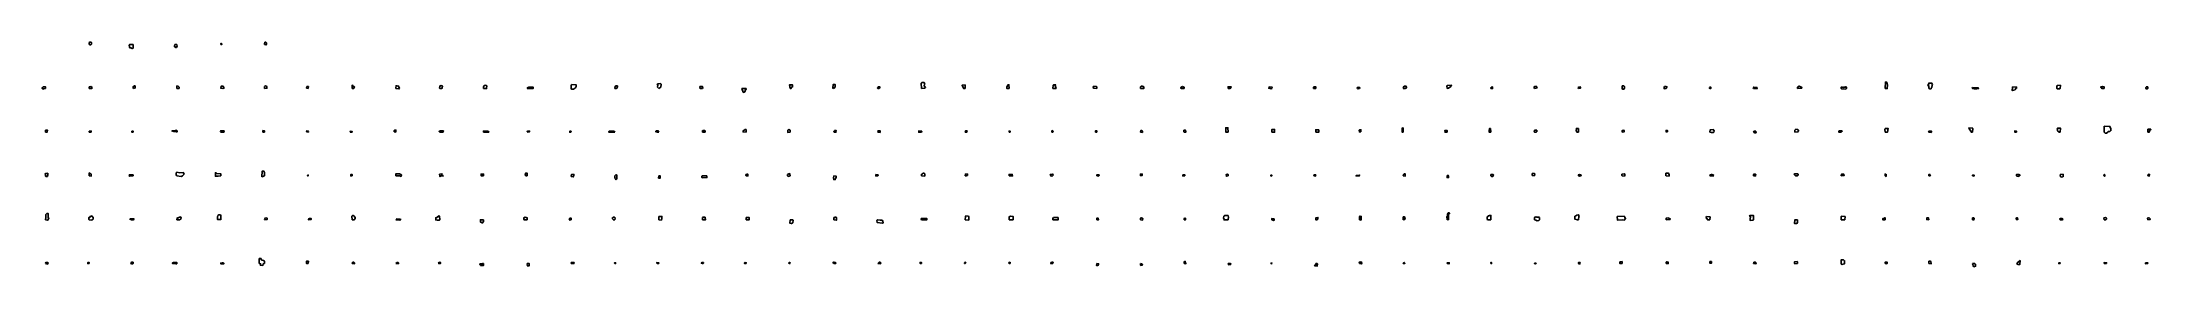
# Model space of a CAD drawing. Extents: x -77 to 48068, y 926 to 6054.
import ezdxf

# ---------------------------------------------------------------- set-up
doc = ezdxf.new("R2010")
doc.units = 0

msp = doc.modelspace()

# ---------------------------------------------------------------- linework, layer by layer
for points in [[(1000, 6000, 0), (997.67972, 6044.67711, 0), (1008.12358, 6053.95996, 0), (1041.77546, 6053.95996, 0), (1051.05831, 6034.23325, 0), (1047.57702, 6009.86423, 0), (1033.65187, 5993.03743, 0), (1018.56745, 5991.87816, 0), (1014.50479, 5998.84073, 0), (1000, 6000, 0), (1000, 6000, 0)], [(2000, 6000, 0), (1998.25935, 5921.09139, 0), (1976.21236, 5909.48651, 0), (1962.28721, 5914.1288, 0), (1956.4839, 5923.41166, 0), (1922.83202, 5926.31331, 0), (1919.93037, 5945.4604, 0), (1914.70844, 5945.4604, 0), (1911.80853, 5986.65623, 0), (1922.25239, 5996.51871, 0), (1923.99304, 6002.90166, 0), (2000, 6000, 0), (2000, 6000, 0)], [(3000, 6000, 0), (2953.58225, 5997.67972, 0), (2944.29939, 5968.08877, 0), (2946.61967, 5950.10269, 0), (2960.54482, 5951.26196, 0), (2964.02611, 5932.69626, 0), (2987.81549, 5933.27589, 0), (2995.3577, 5958.22454, 0), (3002.32028, 5958.22454, 0), (3000, 6000, 0), (3000, 6000, 0)], [(4000, 6000, 0), (4022.047, 6000, 0), (4026.68929, 6016.24717, 0), (4017.40644, 6024.95039, 0), (4002.32028, 6021.46911, 0), (4000, 6000, 0), (4000, 6000, 0)], [(5000, 6000, 0), (5001.32811, 6000.22628, 0), (5024.73281, 6004.17581, 0), (5030.83377, 5991.32811, 0), (5039.5074, 5993.8973, 0), (5043.68321, 6017.66579, 0), (5042.07659, 6036.61793, 0), (5027.62402, 6053.96344, 0), (5009.31419, 6052.35684, 0), (5000, 6024.09051, 0), (5000, 6000, 0), (5000, 6000, 0)], [(0, 5000, 0), (0.57964, 5034.23325, 0), (-57.44125, 5031.91123, 0), (-56.86162, 5022.62837, 0), (-73.10705, 5014.50479, 0), (-76.58834, 4994.77807, 0), (-64.40383, 4983.17319, 0), (-45.25675, 4991.87642, 0), (0, 5000, 0), (0, 5000, 0)], [(1000, 5000, 0), (1056.82506, 4996.65274, 0), (1062.66318, 5017.40644, 0), (1035.97215, 5042.93473, 0), (1000, 5033.65187, 0), (1000, 5000, 0), (1000, 5000, 0)], [(2000, 5000, 0), (2000, 5035.97389, 0), (2027.8503, 5054.54134, 0), (2046.41602, 5054.54134, 0), (2047.57702, 5010.44387, 0), (2000, 5000, 0), (2000, 5000, 0)], [(3000, 5000, 0), (3047.57877, 5000, 0), (3048.73804, 5029.01131, 0), (3030.17232, 5047.57702, 0), (3000, 5056.86162, 0), (2994.19844, 5047.57702, 0), (3000, 5000, 0), (3000, 5000, 0)], [(4000, 5000, 0), (4012.76588, 5052.21932, 0), (4054.54134, 5049.89731, 0), (4074.26806, 5018.56571, 0), (4074.26806, 5002.32028, 0), (4047.57877, 4994.1967, 0), (4004.6423, 5001.15927, 0), (4000, 5000, 0), (4000, 5000, 0)], [(5000, 5000, 0), (4996.51871, 5039.45518, 0), (5023.208, 5055.70061, 0), (5045.25675, 5049.89904, 0), (5055.70061, 5031.3316, 0), (5053.38033, 5001.16101, 0), (5000, 5000, 0), (5000, 5000, 0)], [(6000, 5000, 0), (6002.32028, 5040.61619, 0), (5969.82768, 5040.61619, 0), (5960.54482, 5006.96257, 0), (6000, 5000, 0), (6000, 5000, 0)], [(7000, 5000, 0), (7001.16101, 5070.78677, 0), (7015.08616, 5068.46476, 0), (7023.20975, 5049.89904, 0), (7055.70061, 5031.3316, 0), (7033.65361, 4996.51871, 0), (7000, 5000, 0), (7000, 5000, 0)], [(8000, 5000, 0), (7995.3577, 5011.60313, 0), (8003.48129, 5060.34116, 0), (8027.8503, 5060.34116, 0), (8061.50218, 5049.89731, 0), (8080.06963, 4998.83899, 0), (8064.98347, 4990.71541, 0), (8000, 5000, 0), (8000, 5000, 0)], [(9000, 5000, 0), (8995.35944, 5006.96257, 0), (9000, 5052.21932, 0), (9032.49261, 5064.98347, 0), (9062.66318, 5051.05831, 0), (9059.1819, 5008.12184, 0), (9051.06006, 5000, 0), (9000, 5000, 0), (9000, 5000, 0)], [(10000, 5000, 0), (9997.67798, 5033.65361, 0), (10008.12184, 5052.21932, 0), (10034.81288, 5069.62576, 0), (10064.98347, 5067.30549, 0), (10076.58834, 5055.70061, 0), (10071.94604, 4995.35944, 0), (10000, 5000, 0), (10000, 5000, 0)], [(11000, 5000, 0), (11003.48129, 5015.08616, 0), (11032.49086, 5027.8503, 0), (11132.28895, 5027.8503, 0), (11132.28895, 4996.51871, 0), (11000, 5000, 0), (11000, 5000, 0)], [(12000, 5000, 0), (12006.96257, 4984.91384, 0), (12056.86162, 4981.43255, 0), (12080.06963, 4995.3577, 0), (12098.63708, 5012.76415, 0), (12112.56223, 5040.61445, 0), (12112.56223, 5083.55092, 0), (12017.40644, 5087.03221, 0), (12000, 5075.42733, 0), (12000, 5000, 0), (12000, 5000, 0)], [(13000, 5000, 0), (13002.32202, 5048.73804, 0), (13020.88773, 5052.21932, 0), (13026.69103, 5058.02089, 0), (13056.86162, 5056.86162, 0), (13062.66318, 5033.65187, 0), (13053.38033, 5032.49261, 0), (13053.38033, 5008.12358, 0), (13026.69103, 4994.19844, 0), (13000, 5000, 0), (13000, 5000, 0)], [(14000, 5000, 0), (13975.63099, 5029.01131, 0), (13977.953, 5074.26806, 0), (13967.50914, 5093.99478, 0), (13984.91558, 5105.59966, 0), (14044.09747, 5107.91993, 0), (14056.86162, 5092.83377, 0), (14049.89904, 5027.8503, 0), (14000, 5000, 0), (14000, 5000, 0)], [(15000, 5000, 0), (15006.96257, 5023.20975, 0), (14995.35944, 5044.09747, 0), (14943.14012, 5044.09747, 0), (14937.33682, 5023.20975, 0), (14947.78068, 4997.67972, 0), (15000, 5000, 0), (15000, 5000, 0)], [(16000, 5000, 0), (15901.36292, 4996.51871, 0), (15928.05222, 4916.44908, 0), (15939.65709, 4908.3255, 0), (15973.30897, 4924.57093, 0), (15973.30897, 4951.26196, 0), (15970.98869, 4961.70583, 0), (15998.83899, 4974.46998, 0), (16000, 5000, 0), (16000, 5000, 0)], [(17000, 5000, 0), (17026.68929, 5000, 0), (17034.81288, 5026.68929, 0), (17055.70061, 5031.3316, 0), (17053.37859, 5083.55092, 0), (16988.39513, 5082.3899, 0), (17000, 5000, 0), (17000, 5000, 0)], [(18000, 5000, 0), (18029.01131, 5033.65361, 0), (18026.68929, 5088.19321, 0), (17980.27328, 5085.87293, 0), (17977.95126, 5003.48129, 0), (18000, 5000, 0), (18000, 5000, 0)], [(19000, 5000, 0), (19030.17059, 4997.67798, 0), (19048.73804, 5023.208, 0), (19048.73804, 5035.97215, 0), (19012.76415, 5035.97215, 0), (18996.51871, 5020.88773, 0), (19000, 5000, 0), (19000, 5000, 0)], [(20000, 5000, 0), (19993.03743, 5118.36379, 0), (20004.64056, 5132.28895, 0), (20059.1819, 5135.77023, 0), (20071.94604, 5110.24195, 0), (20073.10705, 5084.71193, 0), (20063.82245, 5071.94778, 0), (20058.02089, 5053.38033, 0), (20080.06963, 5040.61619, 0), (20091.67276, 5020.88773, 0), (20070.78503, 5002.32202, 0), (20000, 5000, 0), (20000, 5000, 0)], [(21000, 5000, 0), (20995.35944, 5076.58834, 0), (20930.37424, 5074.26632, 0), (20930.37424, 5062.66318, 0), (20966.34813, 4996.51871, 0), (21000, 5000, 0), (21000, 5000, 0)], [(22000, 5000, 0), (21995.3577, 5083.55092, 0), (21976.792, 5083.55092, 0), (21946.61967, 5035.97389, 0), (21947.78068, 4998.84073, 0), (22000, 5000, 0), (22000, 5000, 0)], [(23000, 5000, 0), (23008.12184, 5070.78677, 0), (23012.76415, 5077.74935, 0), (23066.14447, 5076.58834, 0), (23054.5396, 5063.8242, 0), (23074.26632, 5000, 0), (23000, 5000, 0), (23000, 5000, 0)], [(24000, 5000, 0), (24000, 5034.81288, 0), (23995.3577, 5044.09573, 0), (23938.49782, 5046.41775, 0), (23922.25065, 5025.53002, 0), (23928.05396, 5003.48129, 0), (24000, 5000, 0), (24000, 5000, 0)], [(25000, 5000, 0), (25076.58834, 4996.51871, 0), (25077.74935, 5031.3316, 0), (25068.46649, 5045.25675, 0), (25059.1819, 5045.25675, 0), (25052.21932, 5041.77546, 0), (25041.77546, 5048.73804, 0), (25013.92516, 5047.57877, 0), (24998.84073, 5031.3316, 0), (25000, 5000, 0), (25000, 5000, 0)], [(26000, 5000, 0), (25997.67972, 5026.68929, 0), (25977.953, 5037.13316, 0), (25958.22454, 5039.45344, 0), (25931.53524, 5029.00958, 0), (25921.09139, 5018.56571, 0), (25925.73368, 4998.83899, 0), (26000, 5000, 0), (26000, 5000, 0)], [(27000, 5000, 0), (27000, 5034.81288, 0), (27071.94778, 5031.3316, 0), (27051.06006, 4998.83899, 0), (27000, 5000, 0), (27000, 5000, 0)], [(28000, 5000, 0), (28003.48129, 5030.17232, 0), (27935.01653, 5032.49261, 0), (27929.21323, 5001.16101, 0), (27962.86684, 4998.84073, 0), (27973.31071, 4991.87816, 0), (28000, 5000, 0), (28000, 5000, 0)], [(29000, 5000, 0), (29000, 5034.81288, 0), (28958.22454, 5032.49086, 0), (28953.58398, 5024.36901, 0), (28948.94169, 5000, 0), (28955.90427, 4995.3577, 0), (29000, 5000, 0), (29000, 5000, 0)], [(30000, 5000, 0), (30006.96257, 5019.72846, 0), (29968.6684, 5030.17232, 0), (29946.62141, 5013.92516, 0), (29953.58398, 5000, 0), (29967.50914, 4988.39687, 0), (30000, 5000, 0), (30000, 5000, 0)], [(31000, 5000, 0), (31010.44387, 5041.77546, 0), (31020.88773, 5051.05831, 0), (31060.34291, 5051.05831, 0), (31073.10705, 5029.01131, 0), (31073.10705, 5011.60487, 0), (31046.41775, 4995.3577, 0), (31000, 5000, 0), (31000, 5000, 0)], [(32000, 5000, 0), (31997.67972, 5054.54134, 0), (32009.28459, 5068.46649, 0), (32102.11837, 5069.62576, 0), (32083.55092, 5040.61619, 0), (32034.81288, 5001.16101, 0), (32000, 5000, 0), (32000, 5000, 0)], [(33000, 5000, 0), (32997.67798, 5012.76415, 0), (33024.94865, 5038.29417, 0), (33034.23151, 5037.71453, 0), (33041.19408, 5032.49261, 0), (33040.61445, 4995.3577, 0), (33000, 5000, 0), (33000, 5000, 0)], [(34000, 5000, 0), (34041.19582, 5004.06266, 0), (34054.54134, 5023.78938, 0), (34042.93647, 5042.93647, 0), (33997.10008, 5042.35684, 0), (33988.9765, 5029.01131, 0), (33986.07484, 5012.76588, 0), (34000, 5000, 0), (34000, 5000, 0)], [(35000, 5000, 0), (35045.25675, 5000.57964, 0), (35049.31767, 5024.36901, 0), (35031.91123, 5032.49086, 0), (35008.12358, 5029.59095, 0), (34995.93907, 5020.30635, 0), (35000, 5000, 0), (35000, 5000, 0)], [(36000, 5000, 0), (35998.83899, 5047.57702, 0), (36003.48129, 5058.02089, 0), (36033.65187, 5058.60053, 0), (36048.15666, 5044.09573, 0), (36049.31767, 5026.10966, 0), (36048.73804, 5004.06093, 0), (36037.71279, 4982.59356, 0), (36004.06093, 4984.3342, 0), (36000, 5000, 0), (36000, 5000, 0)], [(37000, 5000, 0), (37015.6658, 5026.10966, 0), (37020.3081, 5036.55352, 0), (36997.67972, 5045.25675, 0), (36967.50739, 5041.19582, 0), (36955.90427, 5019.72672, 0), (36956.4839, 4990.71715, 0), (37000, 5000, 0), (37000, 5000, 0)], [(38000, 5000, 0), (38024.94865, 5000, 0), (38025.52828, 5013.34377, 0), (38019.14708, 5030.17059, 0), (38006.3812, 5027.26893, 0), (37988.39513, 5016.82506, 0), (37988.39513, 5000.57964, 0), (38000, 5000, 0), (38000, 5000, 0)], [(39000, 5000, 0), (38991.29678, 5013.92516, 0), (38998.83899, 5017.40644, 0), (39003.48129, 5030.75022, 0), (39075.42733, 5023.208, 0), (39076.58834, 4991.87642, 0), (39044.67711, 4994.1967, 0), (39037.13316, 4999.41862, 0), (39029.59095, 4997.09834, 0), (39000, 5000, 0), (39000, 5000, 0)], [(40000, 5000, 0), (39998.25935, 5024.94865, 0), (40036.55352, 5053.37859, 0), (40070.20539, 5031.3316, 0), (40092.25414, 5027.8503, 0), (40099.79634, 5001.74065, 0), (40000, 5000, 0), (40000, 5000, 0)], [(41000, 5000, 0), (40998.84073, 5030.17059, 0), (41026.69103, 5028.42994, 0), (41033.65361, 5020.88773, 0), (41048.1584, 5022.62837, 0), (41053.95996, 5029.59095, 0), (41091.09486, 5025.52828, 0), (41099.21671, 5032.49086, 0), (41110.82159, 5033.65187, 0), (41123.58573, 5023.78764, 0), (41119.52481, 4998.83899, 0), (41103.85901, 4983.17319, 0), (41006.38294, 4989.55613, 0), (41000, 5000, 0), (41000, 5000, 0)], [(42000, 5000, 0), (42052.21932, 4995.3577, 0), (42053.37859, 5080.06963, 0), (42041.77546, 5140.99217, 0), (42009.86249, 5144.47346, 0), (42000, 5000, 0), (42000, 5000, 0)], [(43000, 5000, 0), (43022.62837, 4993.61706, 0), (43025.52828, 4984.3342, 0), (43049.89731, 4991.87642, 0), (43050.47868, 5005.22193, 0), (43070.78503, 5020.88773, 0), (43075.42733, 5071.94604, 0), (43082.96954, 5099.21671, 0), (43073.10705, 5104.43865, 0), (43070.20539, 5117.20278, 0), (43003.48129, 5118.94343, 0), (42994.1967, 5102.11837, 0), (42997.09834, 5080.06963, 0), (42980.27154, 5082.3899, 0), (42977.37163, 5068.46476, 0), (42996.51871, 5059.1819, 0), (43000, 5000, 0), (43000, 5000, 0)], [(44000, 5000, 0), (44027.8503, 4999.42036, 0), (44031.3316, 4990.71715, 0), (44087.61358, 4986.07484, 0), (44100.37772, 4996.51871, 0), (44119.52481, 4993.6188, 0), (44138.67189, 4997.67972, 0), (44127.06701, 5012.18451, 0), (44108.50131, 5015.08616, 0), (43999.42036, 5018.56745, 0), (43991.29678, 5007.54395, 0), (44000, 5000, 0), (44000, 5000, 0)], [(45000, 5000, 0), (45004.6423, 5029.59095, 0), (44912.96779, 5031.3316, 0), (44906.58485, 5022.62837, 0), (44906.00522, 4950.68059, 0), (44933.85553, 4958.22454, 0), (44968.08877, 4969.24804, 0), (44982.01393, 4997.09834, 0), (45000, 5000, 0), (45000, 5000, 0)], [(46000, 5000, 0), (46002.89992, 5069.62576, 0), (45937.91645, 5067.88512, 0), (45922.25065, 5056.28025, 0), (45919.93037, 4997.67798, 0), (45930.37424, 4988.97476, 0), (45987.23412, 4987.23412, 0), (46000, 5000, 0), (46000, 5000, 0)], [(47000, 5000, 0), (47004.6423, 5031.3316, 0), (46974.47172, 5040.03482, 0), (46958.80592, 5038.29417, 0), (46927.47433, 5037.13316, 0), (46930.37424, 5015.6658, 0), (46943.14012, 5003.48129, 0), (46958.80592, 4994.77807, 0), (46990.71715, 4993.03743, 0), (47000, 5000, 0), (47000, 5000, 0)], [(48000, 5000, 0), (47998.84073, 5033.65187, 0), (47968.6684, 5037.71279, 0), (47954.74325, 5023.208, 0), (47956.4839, 5000.57964, 0), (47963.44648, 4988.39513, 0), (47988.9765, 4988.39513, 0), (48000, 5000, 0), (48000, 5000, 0)], [(0, 4000, 0), (2.32028, 4041.77546, 0), (47.57702, 4041.77546, 0), (40.61445, 4002.32028, 0), (0, 4000, 0), (0, 4000, 0)], [(1000, 4000, 0), (997.67972, 4022.04874, 0), (1042.79026, 4025.24108, 0), (1039.45518, 4012.76588, 0), (1039.45518, 4003.48129, 0), (1000, 4000, 0), (1000, 4000, 0)], [(2000, 4000, 0), (1998.83899, 4023.208, 0), (1972.1497, 4020.88773, 0), (1973.30897, 3998.83899, 0), (2000, 4000, 0), (2000, 4000, 0)], [(3000, 4000, 0), (3005.80156, 4018.56745, 0), (2995.43951, 4042.67363, 0), (2916.44908, 4033.65187, 0), (2885.11749, 4027.8503, 0), (2925.73194, 4015.08616, 0), (2974.46998, 4012.76415, 0), (3000, 4000, 0), (3000, 4000, 0)], [(4000, 4000, 0), (4074.26632, 4000, 0), (4080.06963, 4016.24543, 0), (4073.10705, 4033.65187, 0), (4000, 4033.65187, 0), (3993.03743, 4020.88773, 0), (4000, 4000, 0), (4000, 4000, 0)], [(5000, 4000, 0), (4996.63011, 4032.30635, 0), (4961.81723, 4034.62838, 0), (4962.97824, 3999.81549, 0), (5000, 4000, 0), (5000, 4000, 0)], [(6000, 4000, 0), (6005.80156, 4006.96257, 0), (6000, 4025.52828, 0), (5962.86684, 4029.00958, 0), (5960.54482, 4008.12184, 0), (6000, 4000, 0), (6000, 4000, 0)], [(7000, 4000, 0), (7000, 4016.24543, 0), (6959.38381, 4019.72672, 0), (6957.06353, 4001.16101, 0), (7000, 4000, 0), (7000, 4000, 0)], [(8000, 4000, 0), (7998.83899, 4046.41602, 0), (7969.82941, 4046.41602, 0), (7960.54482, 4034.81288, 0), (7960.54482, 4010.44387, 0), (8000, 4000, 0), (8000, 4000, 0)], [(9000, 4000, 0), (8986.07484, 4017.40644, 0), (9012.76588, 4032.49261, 0), (9084.71193, 4026.69103, 0), (9075.42907, 4001.16101, 0), (9000, 4000, 0), (9000, 4000, 0)], [(10000, 4000, 0), (10000, 4029.00958, 0), (10105.59966, 4025.52828, 0), (10124.16536, 4010.44387, 0), (10118.36379, 4001.15927, 0), (10000, 4000, 0), (10000, 4000, 0)], [(11000, 4000, 0), (11007.10705, 4023.06179, 0), (11051.20452, 4023.06179, 0), (11048.8825, 4004.49609, 0), (11000, 4000, 0), (11000, 4000, 0)], [(12000, 4000, 0), (11996.51871, 4022.04874, 0), (11970.98869, 4022.04874, 0), (11969.82941, 3996.51871, 0), (12000, 4000, 0), (12000, 4000, 0)], [(13000, 4000, 0), (12982.59356, 4020.88773, 0), (12865.39077, 4022.04874, 0), (12856.10618, 4004.6423, 0), (12864.22977, 3997.67972, 0), (13000, 4000, 0), (13000, 4000, 0)], [(14000, 4000, 0), (13990.71715, 4030.17059, 0), (13948.94169, 4030.17059, 0), (13936.17755, 4022.04874, 0), (13936.17755, 4006.96257, 0), (13969.82941, 3996.51871, 0), (14000, 4000, 0), (14000, 4000, 0)], [(15000, 4000, 0), (15059.1819, 4000, 0), (15059.1819, 4030.17059, 0), (15047.57702, 4040.61445, 0), (15009.28285, 4040.61445, 0), (15000, 4031.3316, 0), (15000, 4000, 0), (15000, 4000, 0)], [(16000, 4000, 0), (16000, 4054.5396, 0), (15990.71715, 4062.66318, 0), (15973.31071, 4059.1819, 0), (15930.37424, 4032.49261, 0), (15926.89295, 4005.80156, 0), (16000, 4000, 0), (16000, 4000, 0)], [(17000, 4000, 0), (17002.32202, 4041.77546, 0), (16967.50914, 4060.34291, 0), (16947.78068, 4044.09747, 0), (16947.78068, 3995.35944, 0), (17000, 4000, 0), (17000, 4000, 0)], [(18000, 4000, 0), (18004.64056, 4023.208, 0), (18019.72672, 4038.29417, 0), (18051.05831, 4039.45518, 0), (18046.41602, 3996.51871, 0), (18000, 4000, 0), (18000, 4000, 0)], [(19000, 4000, 0), (19008.12358, 4032.49086, 0), (19060.34291, 4027.8503, 0), (19060.34291, 4011.60313, 0), (19053.38033, 3995.3577, 0), (19000, 4000, 0), (19000, 4000, 0)], [(20000, 4000, 0), (20006.96257, 4019.72672, 0), (19994.1967, 4024.36901, 0), (19937.33682, 4026.68929, 0), (19938.49609, 3996.51871, 0), (20000, 4000, 0), (20000, 4000, 0)], [(21000, 4000, 0), (21004.64056, 4030.17059, 0), (21039.45344, 4030.17059, 0), (21033.65187, 3996.51871, 0), (21000, 4000, 0), (21000, 4000, 0)], [(22000, 4000, 0), (21998.83899, 4024.36901, 0), (22022.047, 4024.36901, 0), (22023.208, 4000, 0), (22000, 4000, 0), (22000, 4000, 0)], [(23000, 4000, 0), (23003.48129, 4019.72672, 0), (22991.87816, 4035.97215, 0), (22975.63099, 4026.68929, 0), (22973.31071, 4016.24543, 0), (22976.792, 4002.32028, 0), (23000, 4000, 0), (23000, 4000, 0)], [(24000, 4000, 0), (24004.6423, 4027.8503, 0), (23972.1497, 4027.8503, 0), (23970.99042, 4017.40644, 0), (23975.63099, 4000, 0), (24000, 4000, 0), (24000, 4000, 0)], [(25000, 4000, 0), (25008.12184, 4034.81288, 0), (25022.047, 4034.81288, 0), (25044.09573, 4023.208, 0), (25045.25675, 3995.3577, 0), (25000, 4000, 0), (25000, 4000, 0)], [(26000, 4000, 0), (25991.87642, 4010.44387, 0), (25991.87642, 4042.93647, 0), (26030.17059, 4042.93647, 0), (26038.29417, 4015.08616, 0), (26034.81288, 3996.51871, 0), (26025.53002, 4001.16101, 0), (26000, 4000, 0), (26000, 4000, 0)], [(27000, 4000, 0), (26997.67798, 4102.11837, 0), (26947.78068, 4100.95735, 0), (26947.78068, 4000, 0), (27000, 4000, 0), (27000, 4000, 0)], [(28000, 4000, 0), (28060.34291, 3996.51871, 0), (28062.66318, 4062.66318, 0), (28002.32028, 4063.8242, 0), (28000, 4000, 0), (28000, 4000, 0)], [(29000, 4000, 0), (29001.16101, 4055.70061, 0), (29070.78677, 4052.21932, 0), (29071.94778, 3998.83899, 0), (29000, 4000, 0), (29000, 4000, 0)], [(30000, 4000, 0), (29991.87816, 4042.93473, 0), (30004.6423, 4053.37859, 0), (30032.49261, 4053.37859, 0), (30029.01131, 4010.44387, 0), (30000, 4000, 0), (30000, 4000, 0)], [(31000, 4000, 0), (31001.16101, 4093.99478, 0), (30975.63099, 4095.15579, 0), (30973.31071, 4000, 0), (31000, 4000, 0), (31000, 4000, 0)], [(32000, 4000, 0), (32001.15927, 4039.45344, 0), (31952.42123, 4040.61445, 0), (31955.90253, 3996.51871, 0), (32000, 4000, 0), (32000, 4000, 0)], [(33000, 4000, 0), (32989.55613, 4081.23064, 0), (32968.6684, 4081.23064, 0), (32968.6684, 4048.73804, 0), (32962.86684, 4049.89904, 0), (32958.22454, 4002.32028, 0), (33000, 4000, 0), (33000, 4000, 0)], [(34000, 4000, 0), (34035.97389, 3998.83899, 0), (34049.89904, 4012.76415, 0), (34048.73804, 4042.93647, 0), (33998.83899, 4045.25675, 0), (33994.19844, 4037.13316, 0), (33990.71715, 4009.28285, 0), (34000, 4000, 0), (34000, 4000, 0)], [(35000, 4000, 0), (35000, 4082.3899, 0), (34954.74325, 4084.71193, 0), (34944.29939, 4030.17059, 0), (34967.50739, 3996.51871, 0), (35000, 4000, 0), (35000, 4000, 0)], [(36000, 4000, 0), (36041.77546, 4004.64056, 0), (36044.09573, 4037.13316, 0), (36018.56571, 4047.57702, 0), (35997.67798, 4033.65187, 0), (36000, 4000, 0), (36000, 4000, 0)], [(37000, 4000, 0), (37000, 4040.61619, 0), (37031.3316, 4040.61619, 0), (37033.65187, 4012.76588, 0), (37000, 4000, 0), (37000, 4000, 0)], [(38000, 4000, 0), (38005.8033, 4052.21932, 0), (38077.74935, 4060.34291, 0), (38095.15579, 4033.65361, 0), (38088.19321, 4003.48129, 0), (38073.10705, 3990.71715, 0), (38035.97389, 3990.71715, 0), (38000, 4000, 0), (38000, 4000, 0)], [(39000, 4000, 0), (39027.8503, 3984.91384, 0), (39054.5396, 3986.07484, 0), (39051.05831, 4017.40644, 0), (39045.25675, 4025.52828, 0), (39009.28285, 4025.52828, 0), (39003.48129, 4018.56571, 0), (39000, 4000, 0), (39000, 4000, 0)], [(40000, 4000, 0), (40026.68929, 4026.68929, 0), (40027.8503, 4045.25675, 0), (40003.48129, 4063.8242, 0), (39962.86684, 4066.14447, 0), (39940.8181, 4041.77546, 0), (39939.65709, 4004.6423, 0), (40000, 4000, 0), (40000, 4000, 0)], [(41000, 4000, 0), (41013.92516, 4016.24543, 0), (41018.56571, 4033.65187, 0), (40953.58225, 4032.49261, 0), (40943.13838, 4025.53002, 0), (40943.13838, 4000, 0), (41000, 4000, 0), (41000, 4000, 0)], [(42000, 4000, 0), (41998.83899, 4071.94604, 0), (42008.12358, 4085.8712, 0), (42068.46476, 4087.03221, 0), (42059.1819, 4002.32028, 0), (42000, 4000, 0), (42000, 4000, 0)], [(43000, 4000, 0), (42993.03743, 4009.28285, 0), (43003.48129, 4024.36901, 0), (43061.50218, 4020.88773, 0), (43063.82245, 4002.32028, 0), (43054.5396, 3995.3577, 0), (43000, 4000, 0), (43000, 4000, 0)], [(44000, 4000, 0), (44002.32028, 4082.3899, 0), (43988.39513, 4095.15405, 0), (43911.80679, 4092.83377, 0), (43972.1497, 3998.83899, 0), (44000, 4000, 0), (44000, 4000, 0)], [(45000, 4000, 0), (45000, 4025.53002, 0), (44962.86684, 4026.69103, 0), (44961.70583, 4001.16101, 0), (45000, 4000, 0), (45000, 4000, 0)], [(46000, 4000, 0), (46003.48129, 4092.83551, 0), (45940.8181, 4092.83551, 0), (45931.53524, 4081.23064, 0), (45937.33682, 4061.50391, 0), (45935.01653, 4032.49261, 0), (45973.31071, 3997.67972, 0), (46000, 4000, 0), (46000, 4000, 0)], [(47000, 4000, 0), (47004.6423, 4135.77023, 0), (47134.60923, 4132.28895, 0), (47155.49696, 4073.10705, 0), (47155.49696, 4035.97389, 0), (47133.44996, 4016.24543, 0), (47096.31506, 4016.24543, 0), (47083.55092, 3997.67972, 0), (47054.5396, 3977.95126, 0), (47025.53002, 3977.95126, 0), (47000, 4000, 0), (47000, 4000, 0)], [(48000, 4000, 0), (48002.32028, 4067.30374, 0), (48068.46476, 4067.30374, 0), (48068.46476, 4058.02089, 0), (48047.57702, 4045.25675, 0), (48033.65187, 4003.48129, 0), (48000, 4000, 0), (48000, 4000, 0)], [(0, 3000, 0), (0, 3032.49261, 0), (-9.28285, 3049.89904, 0), (6.96257, 3059.1819, 0), (51.05831, 3061.50391, 0), (53.38033, 3017.40644, 0), (41.77546, 3011.60487, 0), (41.77546, 2990.71715, 0), (9.28285, 2990.71715, 0), (0, 3000, 0), (0, 3000, 0)], [(1000, 3000, 0), (997.67972, 3069.62576, 0), (1041.77546, 3041.77546, 0), (1044.09573, 2996.51871, 0), (1000, 3000, 0), (1000, 3000, 0)], [(2000, 3000, 0), (1997.67798, 3022.04874, 0), (1912.96779, 3022.04874, 0), (1915.28807, 2994.19844, 0), (2000, 3000, 0), (2000, 3000, 0)], [(3000, 3000, 0), (2981.43255, 3022.04874, 0), (2983.75283, 3071.94604, 0), (2998.83899, 3083.55092, 0), (3067.30374, 3071.94604, 0), (3146.2141, 3078.90861, 0), (3162.45953, 3041.77546, 0), (3128.80766, 3005.80156, 0), (3093.99478, 2990.71715, 0), (3000, 3000, 0), (3000, 3000, 0)], [(4000, 3000, 0), (3998.84073, 3048.73804, 0), (3914.1288, 3054.5396, 0), (3888.59878, 3076.58834, 0), (3878.15492, 3073.10705, 0), (3878.15492, 2991.87642, 0), (3945.4604, 2993.03743, 0), (4000, 3000, 0), (4000, 3000, 0)], [(5000, 3000, 0), (5002.32028, 3075.42907, 0), (4987.23412, 3106.76066, 0), (4945.45866, 3106.76066, 0), (4940.8181, 2980.27328, 0), (5000, 3000, 0), (5000, 3000, 0)], [(6000, 3000, 0), (6000, 3018.56745, 0), (5983.75457, 3016.24717, 0), (5986.07484, 2997.67972, 0), (6000, 3000, 0), (6000, 3000, 0)], [(7000, 3000, 0), (6999.42036, 3036.55352, 0), (6972.1497, 3035.39252, 0), (6972.72933, 2998.25935, 0), (7000, 3000, 0), (7000, 3000, 0)], [(8000, 3000, 0), (8000.57964, 3049.89731, 0), (8078.90861, 3052.21932, 0), (8129.96867, 3025.52828, 0), (8119.52481, 2988.39513, 0), (8078.90861, 3000, 0), (8000, 3000, 0), (8000, 3000, 0)], [(9000, 3000, 0), (9005.80156, 2986.07484, 0), (9033.65187, 3000, 0), (9082.3899, 3002.32028, 0), (9071.94604, 3013.92516, 0), (9051.05831, 3026.68929, 0), (9048.73804, 3049.89731, 0), (8997.67798, 3039.45344, 0), (9000, 3000, 0), (9000, 3000, 0)], [(10000, 3000, 0), (10000, 3042.93647, 0), (9944.29939, 3042.93647, 0), (9948.93994, 3002.32202, 0), (10000, 3000, 0), (10000, 3000, 0)], [(11000, 3000, 0), (11000.58138, 3061.50218, 0), (10956.4839, 3062.66318, 0), (10951.84334, 3017.40644, 0), (10975.05135, 3017.40644, 0), (10973.89034, 3000, 0), (11000, 3000, 0), (11000, 3000, 0)], [(12000, 3000, 0), (12005.8033, 3032.49261, 0), (12063.8242, 3034.81288, 0), (12064.9852, 3008.12358, 0), (12048.73804, 2976.792, 0), (12006.96257, 2987.23585, 0), (12000, 3000, 0), (12000, 3000, 0)], [(13000, 3000, 0), (13021.46736, 3027.8503, 0), (13040.03482, 3024.36901, 0), (13043.5161, 3013.92516, 0), (13041.19408, 2939.65709, 0), (13026.10966, 2921.08964, 0), (13019.14708, 2919.93037, 0), (13016.82506, 2938.49609, 0), (13000.57964, 2952.42123, 0), (13000, 3000, 0), (13000, 3000, 0)], [(14000, 3000, 0), (13998.83899, 2951.26196, 0), (14035.97215, 2951.26196, 0), (14037.13316, 3000, 0), (14000, 3000, 0), (14000, 3000, 0)], [(15000, 3000, 0), (14986.07484, 2994.77807, 0), (14984.91558, 2969.24804, 0), (14995.35944, 2959.96518, 0), (15100.95735, 2964.60574, 0), (15098.63708, 2999.41862, 0), (15000, 3000, 0), (15000, 3000, 0)], [(16000, 3000, 0), (15987.23585, 3018.56571, 0), (16006.96257, 3040.61445, 0), (16037.13316, 3040.61445, 0), (16035.97389, 3000, 0), (16000, 3000, 0), (16000, 3000, 0)], [(17000, 3000, 0), (16997.67972, 3040.61445, 0), (16987.23585, 3053.38033, 0), (16943.14012, 3032.49261, 0), (16937.33682, 3004.6423, 0), (16952.42298, 2988.39513, 0), (17000, 3000, 0), (17000, 3000, 0)], [(18000, 3000, 0), (18052.21932, 2995.3577, 0), (18051.06006, 2964.02611, 0), (18034.81288, 2944.29939, 0), (18029.01131, 2914.1288, 0), (17997.67972, 2918.76936, 0), (17994.19844, 2955.90427, 0), (18000, 3000, 0), (18000, 3000, 0)], [(19000, 3000, 0), (19008.12358, 3026.68929, 0), (18958.22454, 3030.17059, 0), (18957.06353, 3001.15927, 0), (19000, 3000, 0), (19000, 3000, 0)], [(20000, 3000, 0), (20000, 3035.97389, 0), (20019.72672, 3046.41775, 0), (20037.13316, 3067.30549, 0), (20055.70061, 3067.30549, 0), (20074.26806, 3045.25675, 0), (20078.90861, 3026.68929, 0), (20075.42733, 2997.67972, 0), (20000, 3000, 0), (20000, 3000, 0)], [(21000, 3000, 0), (21002.32028, 3044.09573, 0), (21049.89904, 3045.25675, 0), (21047.57702, 3013.92516, 0), (21023.208, 3000, 0), (21000, 3000, 0), (21000, 3000, 0)], [(22000, 3000, 0), (22001.15927, 3034.81288, 0), (22073.10705, 3035.97389, 0), (22078.90861, 3000, 0), (22000, 3000, 0), (22000, 3000, 0)], [(23000, 3000, 0), (23004.64056, 3031.3316, 0), (22988.39513, 3038.29417, 0), (22938.49609, 3033.65187, 0), (22959.38381, 2996.51871, 0), (23000, 3000, 0), (23000, 3000, 0)], [(24000, 3000, 0), (24000, 3025.52828, 0), (24052.21932, 3027.8503, 0), (24056.86162, 3013.92516, 0), (24039.45518, 2996.51871, 0), (24000, 3000, 0), (24000, 3000, 0)], [(25000, 3000, 0), (24997.67972, 3020.88773, 0), (24997.67972, 3041.77546, 0), (25041.77546, 3041.77546, 0), (25038.29417, 3008.12358, 0), (25000, 3000, 0), (25000, 3000, 0)], [(26000, 3000, 0), (25968.6684, 2998.84073, 0), (25967.50739, 3024.36901, 0), (26011.60487, 3026.69103, 0), (26011.60487, 3004.6423, 0), (26000, 3000, 0), (26000, 3000, 0)], [(27000, 3000, 0), (27001.16101, 3030.17059, 0), (26993.03743, 3041.77546, 0), (26957.06353, 3034.81288, 0), (26964.02611, 2994.19844, 0), (27000, 3000, 0), (27000, 3000, 0)], [(28000, 3000, 0), (28002.97302, 3016.51697, 0), (27975.63099, 3014.50653, 0), (27975.63099, 2998.25935, 0), (28000, 3000, 0), (28000, 3000, 0)], [(29000, 3000, 0), (28996.51871, 3026.69103, 0), (28961.70583, 3022.04874, 0), (28965.18712, 3005.8033, 0), (28979.11227, 2997.67972, 0), (29000, 3000, 0), (29000, 3000, 0)], [(30000, 3000, 0), (30004.6423, 3009.28285, 0), (29995.3577, 3015.08442, 0), (29926.89295, 3013.92516, 0), (29924.57267, 3000, 0), (30000, 3000, 0), (30000, 3000, 0)], [(31000, 3000, 0), (31002.32028, 3032.49261, 0), (31018.56571, 3046.41775, 0), (31046.41602, 3046.41775, 0), (31044.09573, 2998.83899, 0), (31000, 3000, 0), (31000, 3000, 0)], [(32000, 3000, 0), (32005.80156, 3010.44387, 0), (32025.53002, 3011.60487, 0), (32030.17059, 2998.84073, 0), (32033.65187, 2964.02785, 0), (32001.16101, 2964.02785, 0), (32000, 3000, 0), (32000, 3000, 0)], [(33000, 3000, 0), (33016.24543, 2984.91384, 0), (33041.77546, 2984.91384, 0), (33058.02089, 3017.40644, 0), (33049.89731, 3032.49261, 0), (33002.32028, 3032.49261, 0), (33000, 3000, 0), (33000, 3000, 0)], [(34000, 3000, 0), (34002.32202, 3048.73804, 0), (33994.19844, 3056.86162, 0), (33946.62141, 3054.5396, 0), (33946.62141, 3013.92516, 0), (34000, 3000, 0), (34000, 3000, 0)], [(35000, 3000, 0), (34998.84073, 3025.52828, 0), (35023.20975, 3030.17059, 0), (35054.54134, 3025.52828, 0), (35061.50391, 3004.64056, 0), (35020.88773, 2996.51871, 0), (35000, 3000, 0), (35000, 3000, 0)], [(36000, 3000, 0), (35990.71715, 3009.28459, 0), (35990.71715, 3038.29417, 0), (36040.61445, 3047.57877, 0), (36061.50218, 3040.61619, 0), (36062.66318, 3009.28459, 0), (36049.89904, 2997.67972, 0), (36000, 3000, 0), (36000, 3000, 0)], [(37000, 3000, 0), (36991.87816, 3006.96257, 0), (36993.03743, 3046.41775, 0), (36997.67972, 3062.66318, 0), (37056.86162, 3061.50391, 0), (37068.46649, 3029.01131, 0), (37068.46649, 2996.51871, 0), (37000, 3000, 0), (37000, 3000, 0)], [(38000, 3000, 0), (38009.28285, 3027.8503, 0), (38027.8503, 3027.8503, 0), (38037.13316, 3035.97389, 0), (38053.38033, 3032.49261, 0), (38080.06963, 3022.04874, 0), (38078.90861, 2996.51871, 0), (38000, 3000, 0), (38000, 3000, 0)], [(39000, 3000, 0), (39000, 3035.97389, 0), (39008.12358, 3044.09573, 0), (39039.45518, 3041.77546, 0), (39048.73804, 3031.3316, 0), (39044.09573, 3000, 0), (39000, 3000, 0), (39000, 3000, 0)], [(40000, 3000, 0), (40016.24543, 3015.08616, 0), (40013.92516, 3040.61445, 0), (39997.67972, 3048.73804, 0), (39932.69451, 3045.25675, 0), (39925.73194, 3035.97389, 0), (39958.22454, 3000, 0), (40000, 3000, 0), (40000, 3000, 0)], [(41000, 3000, 0), (41002.32202, 3038.29417, 0), (41061.50391, 3040.61445, 0), (41066.14447, 3010.44387, 0), (41000, 3000, 0), (41000, 3000, 0)], [(42000, 3000, 0), (42001.16101, 3044.09573, 0), (42017.40644, 3041.77546, 0), (42029.01131, 3033.65187, 0), (42023.20975, 2990.71715, 0), (42000, 3000, 0), (42000, 3000, 0)], [(43000, 3000, 0), (43000, 3033.65361, 0), (43024.36901, 3033.65361, 0), (43037.1349, 3019.72846, 0), (43027.8503, 3003.48129, 0), (43000, 3000, 0), (43000, 3000, 0)], [(44000, 3000, 0), (43996.51871, 3015.08442, 0), (44035.97389, 3016.24543, 0), (44039.45518, 3006.96257, 0), (44029.01131, 3004.64056, 0), (44030.17232, 2996.51871, 0), (44000, 3000, 0), (44000, 3000, 0)], [(45000, 3000, 0), (45012.76588, 2993.03743, 0), (45052.21932, 2990.71715, 0), (45063.8242, 3002.32028, 0), (45084.71193, 3015.08616, 0), (45074.26806, 3023.208, 0), (45061.50391, 3023.208, 0), (45061.50391, 3033.65187, 0), (45001.16101, 3032.49261, 0), (44998.84073, 3017.40644, 0), (45000, 3000, 0), (45000, 3000, 0)], [(46000, 3000, 0), (46023.20975, 2974.47172, 0), (46058.02263, 2976.792, 0), (46067.30549, 2984.91558, 0), (46067.30549, 3031.3316, 0), (46063.8242, 3040.61619, 0), (46002.32202, 3035.97389, 0), (46000, 3000, 0), (46000, 3000, 0)], [(47000, 3000, 0), (46998.84073, 3027.8503, 0), (47008.12358, 3033.65361, 0), (47015.08616, 3026.69103, 0), (47015.08616, 2995.35944, 0), (47000, 3000, 0), (47000, 3000, 0)], [(48000, 3000, 0), (48005.80156, 3031.3316, 0), (48017.40644, 3039.45344, 0), (48040.61445, 3035.97215, 0), (48033.65187, 2997.67798, 0), (48000, 3000, 0), (48000, 3000, 0)], [(0, 2000, 0), (8.12184, 2053.38033, 0), (5.80156, 2118.36379, 0), (30.17059, 2142.73281, 0), (62.66318, 2140.41253, 0), (62.66318, 2062.66318, 0), (73.10705, 2017.40644, 0), (60.34116, 2016.24543, 0), (52.21932, 1988.39513, 0), (0, 2000, 0), (0, 2000, 0)], [(1000, 2000, 0), (989.55613, 2016.53612, 0), (991.29678, 2054.83029, 0), (1007.8329, 2053.08965, 0), (1016.53612, 2077.45866, 0), (1054.83029, 2088.77285, 0), (1070.49608, 2066.14447, 0), (1087.03221, 2055.70061, 0), (1085.29156, 2014.79548, 0), (1071.36641, 2000, 0), (1057.44125, 1996.51871, 0), (1046.99739, 1993.03743, 0), (1000, 2000, 0), (1000, 2000, 0)], [(2000, 2000, 0), (2014.79548, 2003.48129, 0), (2023.4987, 2013.92516, 0), (2019.14708, 2021.75805, 0), (1939.94778, 2024.36901, 0), (1926.89295, 2011.31419, 0), (1951.26196, 2005.22193, 0), (1961.70583, 1996.51871, 0), (2000, 2000, 0), (2000, 2000, 0)], [(3000, 2000, 0), (3005.22193, 2038.29417, 0), (3020.88773, 2046.99739, 0), (3033.94256, 2047.86771, 0), (3063.53351, 2065.27415, 0), (3084.42123, 2062.66318, 0), (3093.99478, 2053.95996, 0), (3091.38381, 2017.40644, 0), (3079.19931, 2013.92516, 0), (3066.14447, 1995.64839, 0), (3000, 2000, 0), (3000, 2000, 0)], [(4000, 2000, 0), (4002.61097, 2094.8651, 0), (3993.03743, 2113.14186, 0), (3954.74325, 2113.14186, 0), (3932.11488, 2096.60574, 0), (3926.02263, 2056.57093, 0), (3925.15231, 2009.57354, 0), (3980.85292, 2005.22193, 0), (4000, 2000, 0), (4000, 2000, 0)], [(5000, 2000, 0), (5004.35161, 2022.62837, 0), (5011.31419, 2027.8503, 0), (5011.31419, 2040.03482, 0), (5049.60835, 2040.90514, 0), (5058.31157, 2030.46127, 0), (5059.1819, 2005.22193, 0), (5000, 2000, 0), (5000, 2000, 0)], [(6000, 2000, 0), (6020.0174, 2032.20191, 0), (6057.44125, 2032.20191, 0), (6064.40383, 2032.20191, 0), (6061.79286, 2004.35161, 0), (6000, 2000, 0), (6000, 2000, 0)], [(7000, 2000, 0), (6993.90775, 2081.81027, 0), (7008.70322, 2097.47607, 0), (7026.10966, 2098.34639, 0), (7040.90514, 2089.64317, 0), (7069.62576, 2052.21932, 0), (7069.62576, 2028.72063, 0), (7048.73804, 2000.87032, 0), (7000, 2000, 0), (7000, 2000, 0)], [(8000, 2000, 0), (8019.14708, 2023.4987, 0), (8092.25414, 2014.79548, 0), (8109.66057, 2007.8329, 0), (8096.60574, 1990.42646, 0), (8052.21932, 2000, 0), (8000, 2000, 0), (8000, 2000, 0)], [(9000, 2000, 0), (8996.51871, 2080.06963, 0), (8980.85292, 2088.77285, 0), (8933.85553, 2053.08965, 0), (8907.74586, 2047.86771, 0), (8907.74586, 1998.25935, 0), (8945.16971, 1990.42646, 0), (8989.55613, 1987.81549, 0), (9000, 2000, 0), (9000, 2000, 0)], [(10000, 2000, 0), (9928.63359, 1999.12968, 0), (9932.11488, 1943.42907, 0), (9953.87293, 1945.16971, 0), (9961.70583, 1932.11488, 0), (9978.24195, 1929.50392, 0), (10003.48129, 1962.57615, 0), (10000, 2000, 0), (10000, 2000, 0)], [(11000, 2000, 0), (10998.25935, 2040.90514, 0), (10948.651, 2058.31157, 0), (10920.80069, 2046.99739, 0), (10922.54134, 2014.79548, 0), (10930.37424, 1996.51871, 0), (11000, 2000, 0), (11000, 2000, 0)], [(12000, 2000, 0), (12004.35161, 2034.81288, 0), (11968.6684, 2036.55352, 0), (11957.35422, 2023.4987, 0), (11969.53873, 1992.1671, 0), (12000, 2000, 0), (12000, 2000, 0)], [(13000, 2000, 0), (13002.61097, 2042.64578, 0), (12986.94517, 2060.05222, 0), (12960.83551, 2060.92254, 0), (12945.16971, 2046.99739, 0), (12947.78068, 2018.27676, 0), (12964.31679, 1998.25935, 0), (13000, 2000, 0), (13000, 2000, 0)], [(14000, 2000, 0), (14000, 2056.57093, 0), (14008.70322, 2074.84769, 0), (14032.20191, 2071.36641, 0), (14072.23673, 2075.71802, 0), (14073.10705, 2022.62837, 0), (14061.79286, 1991.29678, 0), (14000, 2000, 0), (14000, 2000, 0)], [(15000, 2000, 0), (15001.74065, 2051.349, 0), (15013.92516, 2059.1819, 0), (15059.1819, 2057.44125, 0), (15058.31157, 2026.97999, 0), (15068.75544, 2019.14708, 0), (15067.01479, 1996.51871, 0), (15000, 2000, 0), (15000, 2000, 0)], [(16000, 2000, 0), (15997.38903, 2050.47868, 0), (16065.27416, 2052.21932, 0), (16066.14447, 1999.12968, 0), (16000, 2000, 0), (16000, 2000, 0)], [(17000, 2000, 0), (17057.44125, 1997.38903, 0), (17068.75544, 1990.42646, 0), (17059.1819, 1931.24456, 0), (17028.72063, 1912.09748, 0), (16996.51871, 1919.06005, 0), (17000, 2000, 0), (17000, 2000, 0)], [(18000, 2000, 0), (18057.44125, 1990.42646, 0), (18057.44125, 2040.03482, 0), (18050.47868, 2058.31157, 0), (18017.40644, 2060.05222, 0), (18000, 2040.03482, 0), (18000, 2000, 0), (18000, 2000, 0)], [(19000, 2000, 0), (18983.46388, 1986.07484, 0), (18984.3342, 1938.20714, 0), (19102.698, 1926.02263, 0), (19122.71541, 1927.76327, 0), (19119.23412, 1965.18712, 0), (19100.95735, 1992.1671, 0), (19056.57093, 1993.03743, 0), (19000, 2000, 0), (19000, 2000, 0)], [(20000, 2000, 0), (19993.90775, 2013.92516, 0), (19994.77807, 2027.8503, 0), (20122.71541, 2026.10966, 0), (20122.71541, 2000, 0), (20000, 2000, 0), (20000, 2000, 0)], [(21000, 2000, 0), (21003.48129, 2076.58834, 0), (21013.92516, 2087.90252, 0), (21071.36641, 2080.06963, 0), (21083.55092, 2058.31157, 0), (21080.93995, 1993.90775, 0), (21000, 2000, 0), (21000, 2000, 0)], [(22000, 2000, 0), (22002.61097, 2069.62576, 0), (22030.46127, 2079.19931, 0), (22090.51349, 2076.58834, 0), (22089.64317, 1999.12968, 0), (22000, 2000, 0), (22000, 2000, 0)], [(23000, 2000, 0), (22999.12968, 2032.20191, 0), (23016.53612, 2049.60835, 0), (23117.49348, 2049.60835, 0), (23120.10444, 1998.25935, 0), (23000, 2000, 0), (23000, 2000, 0)], [(24000, 2000, 0), (24001.74065, 2031.3316, 0), (24011.31419, 2041.77546, 0), (24020.0174, 2028.72063, 0), (24033.07224, 2039.16449, 0), (24040.90514, 1997.38903, 0), (24000, 2000, 0), (24000, 2000, 0)], [(25000, 2000, 0), (25046.99739, 1993.90775, 0), (25055.70061, 2025.23934, 0), (25047.86771, 2034.81288, 0), (25034.81288, 2036.55352, 0), (25023.4987, 2044.38643, 0), (25004.35161, 2039.16449, 0), (25000, 2000, 0), (25000, 2000, 0)], [(26000, 2000, 0), (25998.25935, 2029.59095, 0), (26020.0174, 2036.55352, 0), (26027.8503, 2033.07224, 0), (26027.8503, 1998.25935, 0), (26000, 2000, 0), (26000, 2000, 0)], [(27000, 2000, 0), (27000, 2014.79548, 0), (27006.96257, 2052.21932, 0), (27000, 2094.8651, 0), (26926.89295, 2095.73543, 0), (26900.78329, 2080.06963, 0), (26899.04265, 2033.94256, 0), (26908.61619, 2014.79548, 0), (26908.61619, 1998.25935, 0), (27000, 2000, 0), (27000, 2000, 0)], [(28000, 2000, 0), (27995.64839, 2026.10966, 0), (28045.25675, 2024.36901, 0), (28050.47868, 2020.0174, 0), (28049.60835, 2001.74065, 0), (28044.38643, 1979.9826, 0), (28000, 2000, 0), (28000, 2000, 0)], [(29000, 2000, 0), (29006.96257, 2046.99739, 0), (29049.60835, 2053.08965, 0), (29047.86771, 2011.31419, 0), (29033.07224, 2010.44387, 0), (29018.27676, 1994.77807, 0), (29000, 2000, 0), (29000, 2000, 0)], [(30000, 2000, 0), (30031.3316, 1993.90775, 0), (30041.77546, 2003.48129, 0), (30039.16449, 2075.71802, 0), (30012.18451, 2082.68059, 0), (30003.48129, 2069.62576, 0), (30000, 2000, 0), (30000, 2000, 0)], [(31000, 2000, 0), (31032.20191, 2002.61097, 0), (31034.81288, 2018.27676, 0), (31040.03482, 2024.36901, 0), (31039.16449, 2046.12707, 0), (31029.59095, 2067.01479, 0), (31000.87032, 2064.40383, 0), (31000, 2000, 0), (31000, 2000, 0)], [(32000, 2000, 0), (32033.07224, 2003.48129, 0), (32034.81288, 2137.51088, 0), (32053.08965, 2139.25152, 0), (32055.70061, 2150.56571, 0), (32041.77546, 2155.78765, 0), (32026.97999, 2156.65797, 0), (32011.31419, 2129.67799, 0), (32006.96257, 2088.77285, 0), (31996.51871, 2073.10705, 0), (32000, 2000, 0), (32000, 2000, 0)], [(33000, 2000, 0), (33002.32028, 2100.95735, 0), (32961.70583, 2098.63708, 0), (32960.54482, 2091.6745, 0), (32939.65709, 2091.6745, 0), (32939.65709, 2077.74935, 0), (32923.41166, 2073.10705, 0), (32914.1288, 2064.98347, 0), (32916.44908, 2009.28285, 0), (32936.1758, 2000, 0), (33000, 2000, 0), (33000, 2000, 0)], [(34000, 2000, 0), (34026.68929, 1988.39687, 0), (34054.5396, 1976.792, 0), (34095.15405, 1983.75457, 0), (34109.0792, 2002.32202, 0), (34112.56049, 2048.73804, 0), (34098.63534, 2062.66318, 0), (34084.71018, 2062.66318, 0), (34073.10705, 2055.70061, 0), (34051.05831, 2058.02263, 0), (34029.00958, 2068.46649, 0), (33997.67798, 2054.54134, 0), (34000, 2000, 0), (34000, 2000, 0)], [(35000, 2000, 0), (35008.12184, 2074.26806, 0), (35012.76415, 2100.95735, 0), (34995.3577, 2110.24021, 0), (34960.54482, 2107.91993, 0), (34916.44908, 2076.58834, 0), (34918.76936, 2012.76415, 0), (34976.79025, 1995.3577, 0), (35000, 2000, 0), (35000, 2000, 0)], [(36000, 2000, 0), (36044.09573, 1993.6188, 0), (36076.58834, 2029.59095, 0), (36058.02089, 2055.12098, 0), (36048.73804, 2079.49, 0), (35885.11749, 2073.68843, 0), (35888.59878, 1992.45779, 0), (36000, 2000, 0), (36000, 2000, 0)], [(37000, 2000, 0), (37001.15927, 2034.81288, 0), (37060.34116, 2041.77546, 0), (37069.62576, 2025.52828, 0), (37097.47607, 2018.56571, 0), (37089.35248, 2005.80156, 0), (37000, 2000, 0), (37000, 2000, 0)], [(38000, 2000, 0), (38004.6423, 2066.14447, 0), (37924.57267, 2071.94604, 0), (37918.76936, 2061.50218, 0), (37921.09139, 2027.8503, 0), (37940.8181, 2025.52828, 0), (37944.29939, 2000, 0), (38000, 2000, 0), (38000, 2000, 0)], [(39000, 2000, 0), (38995.35944, 2098.63534, 0), (38912.96779, 2100.95735, 0), (38907.16623, 2080.06963, 0), (38928.05396, 2069.62576, 0), (38928.05396, 2053.37859, 0), (38917.6101, 2038.29417, 0), (38922.25239, 2009.28285, 0), (38918.77111, 1984.91384, 0), (38980.27328, 1988.39513, 0), (39000, 2000, 0), (39000, 2000, 0)], [(40000, 2000, 0), (39940.8181, 1998.84073, 0), (39932.69451, 1915.28982, 0), (39988.39513, 1915.28982, 0), (40001.15927, 1938.49782, 0), (40000, 2000, 0), (40000, 2000, 0)], [(41000, 2000, 0), (41081.22889, 2002.32028, 0), (41088.19147, 2073.10705, 0), (41008.12184, 2080.06963, 0), (40996.51871, 2073.10705, 0), (41000, 2000, 0), (41000, 2000, 0)], [(42000, 2000, 0), (42002.32028, 2006.96257, 0), (42004.64056, 2041.77546, 0), (41987.23412, 2041.77546, 0), (41974.46998, 2032.49261, 0), (41951.26196, 2032.49261, 0), (41951.26196, 1997.67972, 0), (42000, 2000, 0), (42000, 2000, 0)], [(43000, 2000, 0), (42995.35944, 2042.93647, 0), (42953.58398, 2042.93647, 0), (42952.42298, 2005.80156, 0), (43000, 2000, 0), (43000, 2000, 0)], [(44000, 2000, 0), (43998.84073, 2042.93647, 0), (44025.53002, 2042.93647, 0), (44031.3316, 2034.81288, 0), (44031.3316, 2008.12358, 0), (44018.56745, 1996.51871, 0), (44000, 2000, 0), (44000, 2000, 0)], [(45000, 2000, 0), (44997.67972, 2030.17059, 0), (45000, 2044.09573, 0), (45026.68929, 2042.93647, 0), (45030.17059, 2003.48129, 0), (45000, 2000, 0), (45000, 2000, 0)], [(46000, 2000, 0), (45989.55613, 2010.44387, 0), (45997.67972, 2027.8503, 0), (46045.25675, 2026.68929, 0), (46056.86162, 2005.80156, 0), (46045.25675, 2001.16101, 0), (46000, 2000, 0), (46000, 2000, 0)], [(47000, 2000, 0), (46997.67972, 2044.09573, 0), (47035.97389, 2051.05831, 0), (47055.70061, 2039.45344, 0), (47059.1819, 2016.24543, 0), (47041.77546, 2002.32028, 0), (47000, 2000, 0), (47000, 2000, 0)], [(48000, 2000, 0), (47990.71541, 2034.81288, 0), (48015.08442, 2044.09747, 0), (48042.93473, 2034.81288, 0), (48051.05831, 2003.48129, 0), (48039.45344, 2003.48129, 0), (48000, 2000, 0), (48000, 2000, 0)], [(0, 1000, 0), (7.8329, 1026.10966, 0), (52.21932, 1026.97999, 0), (56.57093, 1014.79548, 0), (52.21932, 988.68581, 0), (0, 1000, 0), (0, 1000, 0)], [(1000, 1000, 0), (997.67972, 1022.62837, 0), (962.86684, 1022.62837, 0), (962.86684, 1000.58138, 0), (1000, 1000, 0), (1000, 1000, 0)], [(2000, 1000, 0), (2000, 1030.75022, 0), (1963.44648, 1032.49086, 0), (1950.10096, 1001.74065, 0), (1969.24804, 997.09834, 0), (1990.13577, 995.3577, 0), (2000, 1000, 0), (2000, 1000, 0)], [(3000, 1000, 0), (2997.09834, 1026.10966, 0), (2920.51, 1026.69103, 0), (2901.36292, 1013.92516, 0), (2900.20366, 1001.74065, 0), (2937.33682, 1002.90166, 0), (2970.98869, 1002.32202, 0), (2980.27328, 994.19844, 0), (2994.77807, 994.19844, 0), (3000, 1000, 0), (3000, 1000, 0)], [(4000, 1000, 0), (4001.16101, 1012.76415, 0), (4034.23325, 1017.40644, 0), (4049.31941, 1017.40644, 0), (4069.04613, 1009.28285, 0), (4067.88512, 992.45779, 0), (4002.90166, 990.71715, 0), (4000, 1000, 0), (4000, 1000, 0)], [(5000, 1000, 0), (4998.25935, 1058.02089, 0), (4975.63099, 1071.36641, 0), (4945.4604, 1074.26632, 0), (4925.15231, 1087.03221, 0), (4920.51, 1113.7215, 0), (4881.05657, 1114.30113, 0), (4881.05657, 1067.30374, 0), (4881.05657, 1002.89992, 0), (4909.48651, 997.67798, 0), (4904.84421, 961.70583, 0), (4964.91384, 959.39947, 0), (4969.82941, 997.67798, 0), (5000, 1000, 0), (5000, 1000, 0)], [(6000, 1000, 0), (6002.32202, 1053.38033, 0), (5956.4839, 1053.95996, 0), (5956.4839, 1003.48129, 0), (5980.27328, 1003.48129, 0), (6000, 1000, 0), (6000, 1000, 0)], [(7000, 1000, 0), (7054.5396, 997.67798, 0), (7053.37859, 1019.72672, 0), (7041.19408, 1029.59095, 0), (7015.08442, 1029.59095, 0), (7002.89992, 1016.24543, 0), (7000, 1000, 0), (7000, 1000, 0)], [(8000, 1000, 0), (8062.08355, 998.25935, 0), (8060.92254, 1011.60487, 0), (8050.47868, 1026.10966, 0), (8025.53002, 1026.10966, 0), (8000, 1000, 0), (8000, 1000, 0)], [(9000, 1000, 0), (8979.11227, 1000.58138, 0), (8974.46998, 1012.18451, 0), (8980.27154, 1024.95039, 0), (9007.54221, 1034.23325, 0), (9019.72672, 1020.88773, 0), (9017.40644, 999.42036, 0), (9000, 1000, 0), (9000, 1000, 0)], [(10000, 1000, 0), (9985.49521, 1002.90166, 0), (9972.1497, 994.77807, 0), (9921.67102, 994.77807, 0), (9919.93037, 972.72933, 0), (9936.1758, 969.24804, 0), (9935.01653, 958.22454, 0), (9998.83899, 954.16362, 0), (10000, 1000, 0), (10000, 1000, 0)], [(11000, 1000, 0), (11043.5161, 1000, 0), (11041.19582, 983.75457, 0), (11038.87554, 944.88077, 0), (11013.92516, 941.39947, 0), (10995.93907, 953.00261, 0), (11001.74065, 973.31071, 0), (10995.35944, 982.01393, 0), (11000, 1000, 0), (11000, 1000, 0)], [(12000, 1000, 0), (12002.89992, 1023.208, 0), (12064.98347, 1025.53002, 0), (12067.30374, 1004.06093, 0), (12031.3316, 1000.57964, 0), (12000, 1000, 0), (12000, 1000, 0)], [(13000, 1000, 0), (12991.87816, 1007.54395, 0), (12991.29678, 1018.56745, 0), (13017.40644, 1019.72846, 0), (13020.88773, 1004.6423, 0), (13000, 1000, 0), (13000, 1000, 0)], [(14000, 1000, 0), (13999.42036, 1019.14708, 0), (13959.96518, 1025.52828, 0), (13957.06527, 1010.44387, 0), (13969.82941, 1000.57964, 0), (13985.49521, 998.25935, 0), (14000, 1000, 0), (14000, 1000, 0)], [(15000, 1000, 0), (14975.63099, 1008.70322, 0), (14978.53264, 1017.98607, 0), (14995.35944, 1020.88773, 0), (15019.72846, 1023.78764, 0), (15021.46911, 1012.76415, 0), (15015.08616, 1002.32028, 0), (15000, 1000, 0), (15000, 1000, 0)], [(16000, 1000, 0), (16000, 1019.72672, 0), (15977.953, 1021.46736, 0), (15961.70583, 1016.24543, 0), (15961.1262, 998.83899, 0), (16000, 1000, 0), (16000, 1000, 0)], [(17000, 1000, 0), (16996.51871, 1023.78938, 0), (16979.69365, 1023.20975, 0), (16970.40905, 1006.38294, 0), (16983.17494, 998.25935, 0), (17000, 1000, 0), (17000, 1000, 0)], [(18000, 1000, 0), (17998.25935, 1007.54221, 0), (17979.6919, 1015.08442, 0), (17982.01218, 1025.52828, 0), (18001.74065, 1035.97215, 0), (18017.98607, 1023.78764, 0), (18039.45344, 1023.208, 0), (18042.93473, 1014.50479, 0), (18043.5161, 1005.22193, 0), (18024.36901, 1004.06093, 0), (18000, 1000, 0), (18000, 1000, 0)], [(19000, 1000, 0), (19031.3316, 1028.43168, 0), (19058.60053, 1029.59095, 0), (19071.94604, 1016.82681, 0), (19058.02089, 997.67972, 0), (19025.52828, 998.25935, 0), (19000, 1000, 0), (19000, 1000, 0)], [(20000, 1000, 0), (19997.67972, 1026.69103, 0), (19969.82941, 1024.95039, 0), (19970.40905, 999.42036, 0), (20000, 1000, 0), (20000, 1000, 0)], [(21000, 1000, 0), (21012.18451, 1029.59095, 0), (20990.71541, 1026.68929, 0), (20984.3342, 1018.56745, 0), (20984.3342, 1005.22193, 0), (20992.45605, 999.42036, 0), (21000, 1000, 0), (21000, 1000, 0)], [(22000, 1000, 0), (21996.51871, 1022.04874, 0), (22002.90166, 1028.43168, 0), (22019.14708, 1026.69103, 0), (22030.17232, 1017.40644, 0), (22025.53002, 1010.44387, 0), (22024.36901, 1004.6423, 0), (22011.60487, 998.25935, 0), (22000, 1000, 0), (22000, 1000, 0)], [(23000, 1000, 0), (23002.90166, 1028.42994, 0), (22968.6684, 1030.75022, 0), (22951.8416, 1012.18451, 0), (22948.94169, 1002.32028, 0), (23000, 1000, 0), (23000, 1000, 0)], [(24000, 1000, 0), (24045.25675, 996.51871, 0), (24045.25675, 982.01393, 0), (24037.13316, 959.96518, 0), (24020.88773, 957.64491, 0), (23998.83899, 954.16362, 0), (24000, 1000, 0), (24000, 1000, 0)], [(25000, 1000, 0), (25024.95039, 994.19844, 0), (25040.61619, 986.07484, 0), (25044.67711, 960.54656, 0), (25008.70322, 955.90427, 0), (25001.74065, 961.70583, 0), (25000, 1000, 0), (25000, 1000, 0)], [(26000, 1000, 0), (25995.64839, 1043.5161, 0), (26009.57354, 1051.349, 0), (26021.75805, 1048.73804, 0), (26027.8503, 1020.0174, 0), (26036.55352, 1011.31419, 0), (26035.68321, 996.51871, 0), (26000, 1000, 0), (26000, 1000, 0)], [(27000, 1000, 0), (27059.1819, 1001.74065, 0), (27061.79286, 978.24195, 0), (27007.8329, 973.02001, 0), (27000, 1000, 0), (27000, 1000, 0)], [(28000, 1000, 0), (28000, 1011.31419, 0), (27981.72324, 1012.18451, 0), (27982.59356, 996.51871, 0), (28000, 1000, 0), (28000, 1000, 0)], [(29000, 1000, 0), (29030.46127, 1000, 0), (29038.29417, 993.03743, 0), (29037.42385, 944.29939, 0), (28975.63099, 949.52132, 0), (28979.9826, 963.44648, 0), (29003.48129, 962.57615, 0), (29000, 1000, 0), (29000, 1000, 0)], [(30000, 1000, 0), (29994.77807, 1034.81288, 0), (30031.3316, 1040.90514, 0), (30052.21932, 1021.75805, 0), (30057.44125, 1006.96257, 0), (30048.73804, 993.90775, 0), (30024.36901, 1002.61097, 0), (30000, 1000, 0), (30000, 1000, 0)], [(31000, 1000, 0), (30997.38903, 1007.8329, 0), (31016.53612, 1017.40644, 0), (31023.4987, 1025.23934, 0), (31033.94256, 1008.70322, 0), (31034.81288, 998.25935, 0), (31000, 1000, 0), (31000, 1000, 0)], [(32000, 1000, 0), (32001.74065, 1015.6658, 0), (32050.47868, 1020.0174, 0), (32047.86771, 993.90775, 0), (32040.90514, 1000, 0), (32000, 1000, 0), (32000, 1000, 0)], [(33000, 1000, 0), (32999.12968, 1021.75805, 0), (33013.92516, 1026.10966, 0), (33014.79548, 1001.74065, 0), (33000, 1000, 0), (33000, 1000, 0)], [(34000, 1000, 0), (34000, 1006.09225, 0), (34031.3316, 1008.70322, 0), (34032.20191, 1002.61097, 0), (34020.88773, 1000.87032, 0), (34020.0174, 994.77807, 0), (34006.96257, 993.90775, 0), (34000, 1000, 0), (34000, 1000, 0)], [(35000, 1000, 0), (35006.09225, 993.90775, 0), (35033.07224, 993.03743, 0), (35037.42385, 1024.36901, 0), (35003.48129, 1025.23934, 0), (35000, 1000, 0), (35000, 1000, 0)], [(36000, 1000, 0), (35996.51871, 1046.12707, 0), (35966.92776, 1043.5161, 0), (35947.78068, 1036.55352, 0), (35946.91035, 1000.87032, 0), (36000, 1000, 0), (36000, 1000, 0)], [(37000, 1000, 0), (37002.61097, 1028.72063, 0), (37009.57354, 1033.94256, 0), (37011.31419, 1040.03482, 0), (37033.07224, 1033.94256, 0), (37046.99739, 1036.55352, 0), (37046.99739, 997.38903, 0), (37000, 1000, 0), (37000, 1000, 0)], [(38000, 1000, 0), (38002.61097, 1044.38643, 0), (38033.94256, 1044.38643, 0), (38033.94256, 1006.96257, 0), (38008.70322, 1006.96257, 0), (38000, 1000, 0), (38000, 1000, 0)], [(39000, 1000, 0), (39000.87032, 1028.72063, 0), (39009.57354, 1033.07224, 0), (39031.3316, 1030.46127, 0), (39053.95996, 1015.6658, 0), (39053.08965, 997.38903, 0), (39000, 1000, 0), (39000, 1000, 0)], [(40000, 1000, 0), (40002.61097, 1038.29417, 0), (39994.77807, 1045.25675, 0), (39949.52132, 1040.90514, 0), (39935.59617, 1040.03482, 0), (39935.59617, 1011.31419, 0), (39943.42907, 997.38903, 0), (40000, 1000, 0), (40000, 1000, 0)], [(41000, 1000, 0), (41014.79548, 977.37163, 0), (41071.36641, 992.1671, 0), (41073.10705, 1013.05483, 0), (41077.45866, 1019.14708, 0), (41077.45866, 1062.66318, 0), (41050.47868, 1082.68059, 0), (40996.51871, 1083.55092, 0), (41000, 1000, 0), (41000, 1000, 0)], [(42000, 1000, 0), (42002.61097, 1029.59095, 0), (42046.12707, 1033.07224, 0), (42046.99739, 1005.22193, 0), (42040.90514, 997.38903, 0), (42000, 1000, 0), (42000, 1000, 0)], [(43000, 1000, 0), (43000, 1051.349, 0), (43031.3316, 1054.83029, 0), (43043.5161, 1047.86771, 0), (43054.83029, 996.51871, 0), (43000, 1000, 0), (43000, 1000, 0)], [(44000, 1000, 0), (44046.99739, 999.12968, 0), (44052.21932, 986.07484, 0), (44068.75544, 986.07484, 0), (44067.01479, 937.33682, 0), (44030.46127, 926.02263, 0), (44013.92516, 952.13229, 0), (44006.96257, 979.9826, 0), (44000, 1000, 0), (44000, 1000, 0)], [(45000, 1000, 0), (45021.75805, 1026.97999, 0), (45042.64578, 1032.20191, 0), (45083.55092, 1067.01479, 0), (45079.19931, 981.72324, 0), (45037.42385, 977.37163, 0), (45000, 1000, 0), (45000, 1000, 0)], [(46000, 1000, 0), (45994.77807, 1018.27676, 0), (45967.79809, 1015.6658, 0), (45969.53873, 995.64839, 0), (46000, 1000, 0), (46000, 1000, 0)], [(47000, 1000, 0), (47000.87032, 1020.88773, 0), (47056.57093, 1020.0174, 0), (47055.70061, 1003.48129, 0), (47000, 1000, 0), (47000, 1000, 0)], [(48000, 1000, 0), (48000.87032, 1016.53612, 0), (47946.91035, 1014.79548, 0), (47946.04004, 996.51871, 0), (48000, 1000, 0), (48000, 1000, 0)]]:
    msp.add_polyline3d(points)

doc.saveas('drawing.dxf')
